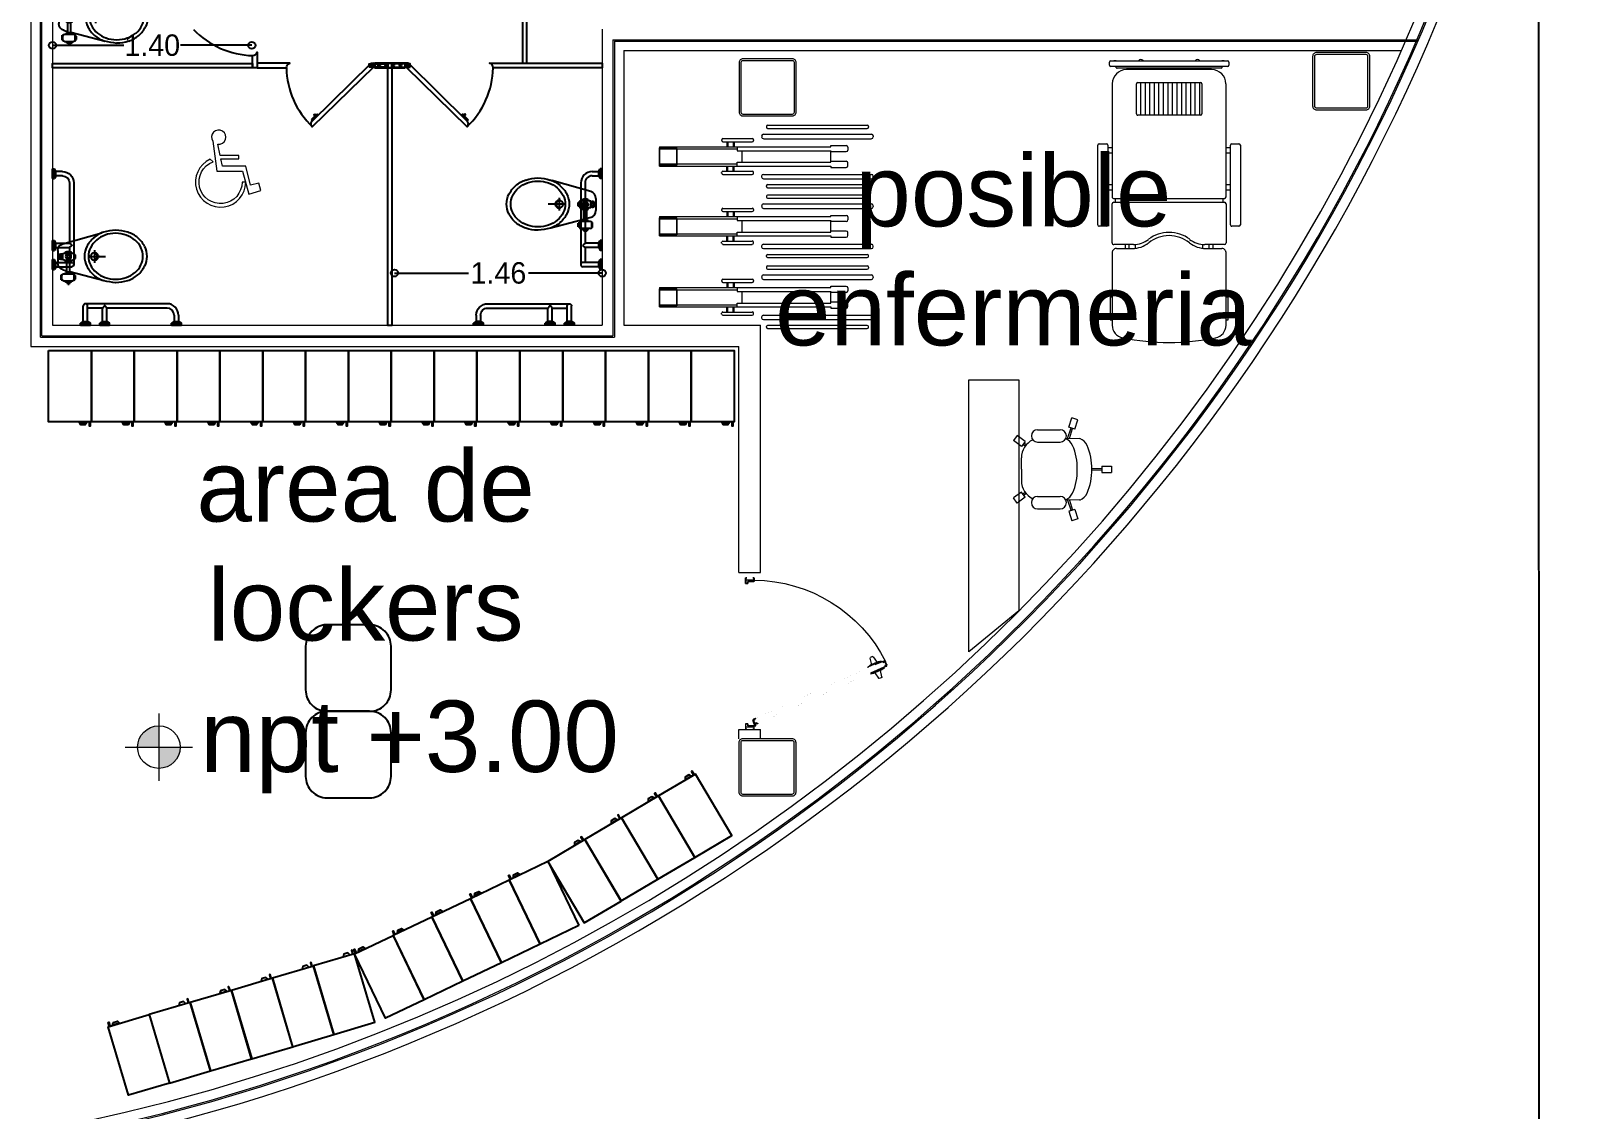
# Model space of a CAD drawing. Header units: millimetres. Extents: x 744843 to 745492, y 2520966 to 2521458.
# Drawn here: x 745461.98 to 745472.84, y 2521136.36 to 2521143.92 of the extents above; entities that cross this region are included whole.
import ezdxf

# ---------------------------------------------------------------- set-up
doc = ezdxf.new("R2010")
doc.units = ezdxf.units.MM
doc.header["$PDMODE"] = 35
doc.header["$PDSIZE"] = 1
for name, color, linetype, lineweight in [('A-Columnas_Secun', 74, 'Continuous', 20), ('A_Muebles', 8, 'Continuous', 20), ('A_Muros', 30, 'Continuous', 20), ('A_Niveles', 1, 'Continuous', 20), ('A_Puertas', 8, 'Continuous', 0), ('A_Textos', 4, 'Continuous', 20), ('A_Ventanas', 4, 'Continuous', 20)]:
    doc.layers.add(name, color=color, linetype=linetype, lineweight=lineweight)
for name, color, linetype in [('A_Cotas_Paños', 8, 'Continuous'), ('A_Ejes', 8, 'Continuous'), ('A_Mamparas de Baño', 43, 'Continuous'), ('A_Muebles_fijos', 8, 'Continuous')]:
    doc.layers.add(name, color=color, linetype=linetype)
doc.styles.add('Arial', font='arial.ttf', dxfattribs={"height": 1})
doc.dimstyles.new('EJES', dxfattribs={"dimtxt": 0.25, "dimasz": 0.25, "dimexe": 0.5, "dimexo": 0.25, "dimgap": 0.01, "dimtad": 0, "dimtih": 1, "dimtoh": 1, "dimzin": 4, "dimdsep": 46, "dimtxsty": 'Standard', "dimblk": 'ORIGIN', "dimcen": 0.09, "dimclrd": 8, "dimclre": 8, "dimclrt": 4, "dimadec": 1, "dimazin": 0, "dimtfac": 1, "dimtofl": 0, "dimtmove": 2, "dimatfit": 3, "dimfxl": 0.15, "dimtolj": 1, "dimtzin": 0, "dimlwd": -1, "dimlwe": -1, "dimarcsym": 0})

# ---------------------------------------------------------------- blocks, each defined once
blk = doc.blocks.new('niveles')
at = {"layer": 'A_Niveles'}
h = blk.add_hatch(color=256, dxfattribs=at)
h.paths.add_polyline_path([(-0.438, 0.174), (-0.289, 0.174), (-0.289, 0.323, 0.414214)])
h.paths.add_polyline_path([(-0.14, 0.174), (-0.289, 0.174), (-0.289, 0.025, 0.414214)])
for p, q in [((-0.289, 0.409), (-0.289, -0.061)), ((-0.525, 0.174), (-0.054, 0.174)), ((-0.479, 0.174), (-0.094, 0.174))]:
    blk.add_line(p, q, dxfattribs=at)
blk.add_circle((-0.289, 0.174), 0.149, dxfattribs=at)
at = {"layer": 'A_Textos', "ltscale": 0.0065, "width": 1.2}
blk.add_attdef('NIVEL', (0, 0), '', height=0.3, dxfattribs=at)
blk = doc.blocks.new('minusba')
at = {"layer": 'A_Muebles', "color": 0, "linetype": 'ByBlock'}
for points in [[(0.836, 0.86), (0.776, 1.1), (0.479, 1.1), (0.459, 1.194), (0.687, 1.194), (0.687, 1.239), (0.45, 1.239), (0.42, 1.38, 4.631739), (0.356, 1.42), (0.409, 1.038), (0.734, 1.038), (0.815, 0.745), (0.966, 0.791), (0.942, 0.884)], [(0.729, 0.899, -1.909264), (0.359, 1.156), (0.322, 1.189, 1.829458), (0.775, 0.899)]]:
    blk.add_lwpolyline(points, format="xyb", close=True, dxfattribs=at)
blk = doc.blocks.new('MUBA03PL')
at = {"layer": 'A_Muebles_fijos', "linetype": 'ByBlock'}
for p, q in [((-0.038, 0.157), (-0.033, 0.157)), ((-0.038, 0.157), (-0.038, 0.122)), ((-0.038, 0.122), (-0.033, 0.122)), ((-0.033, 0.155), (-0.033, 0.125)), ((-0.023, 0.165), (0.042, 0.165)), ((-0.023, 0.115), (0.042, 0.115)), ((-0.008, 0.165), (-0.008, 0.167)), ((-0.008, 0.115), (-0.008, 0.112)), ((0.002, 0.182), (0.022, 0.182)), ((0.002, 0.177), (0.002, 0.182)), ((0.002, 0.177), (0.022, 0.177)), ((0.007, 0.182), (0.007, 0.187)), ((0.007, 0.187), (0.017, 0.187)), ((0.017, 0.182), (0.017, 0.187)), ((0.022, 0.177), (0.022, 0.182)), ((0.032, 0.165), (0.032, 0.167)), ((0.032, 0.115), (0.032, 0.112)), ((0.052, 0.155), (0.052, 0.125)), ((0.052, 0.152), (0.062, 0.152)), ((0.052, 0.127), (0.062, 0.127)), ((0.062, 0.152), (0.062, 0.127)), ((-0.04, 0.005), (-0.033, 0.005)), ((-0.033, 0.008), (-0.028, 0.008)), ((-0.033, 0.008), (-0.033, -0.017)), ((-0.028, 0.01), (-0.028, -0.02)), ((-0.018, 0.02), (0.042, 0.02)), ((-0.008, 0.02), (-0.008, 0.023)), ((0.002, 0.102), (0.002, 0.033)), ((0.002, 0.102), (0.022, 0.102)), ((0.002, 0.033), (0.022, 0.033)), ((0.022, 0.102), (0.022, 0.033)), ((0.032, 0.02), (0.032, 0.023)), ((0.052, 0.01), (0.052, -0.02)), ((0.052, 0.008), (0.062, 0.008)), ((0.062, 0.008), (0.062, -0.017)), ((-0.04, -0.015), (-0.033, -0.015)), ((-0.033, -0.017), (-0.028, -0.017)), ((-0.018, -0.03), (0.042, -0.03)), ((-0.008, -0.03), (-0.008, -0.032)), ((0.002, -0.042), (0.022, -0.042)), ((0.032, -0.03), (0.032, -0.032)), ((0.052, -0.017), (0.062, -0.017))]:
    blk.add_line(p, q, dxfattribs=at)
at = {"layer": 'A_Muebles_fijos'}
for p, q in [((0.022, 0.1), (0.263, 0.163)), ((-0.063, -0.047), (-0.063, 0.039)), ((-0.026, 0.088), (0.002, 0.095)), ((0.195, -0.051), (0.195, 0.038)), ((-0.027, -0.095), (0.247, -0.172)), ((0.156, -0.006), (0.272, -0.006))]:
    blk.add_line(p, q, dxfattribs=at)
at = {"layer": 'A_Muebles_fijos', "linetype": 'ByBlock'}
for radius in [0.02, 0.01]:
    blk.add_circle((0.012, -0.005), radius, dxfattribs=at)
for centre, radius, start, end in [((-0.023, 0.155), 0.01, 90, 180), ((-0.023, 0.125), 0.01, 180, 270), ((0.002, 0.167), 0.01, 90, 180), ((0.002, 0.112), 0.01, 180, 270), ((0.022, 0.167), 0.01, 0, 90), ((0.022, 0.112), 0.01, 270, 360), ((0.042, 0.155), 0.01, 0, 90), ((0.042, 0.125), 0.01, 270, 0), ((-0.04, -0.005), 0.02, 51.6533, 308.3504), ((-0.04, -0.005), 0.01, 90, 273.7189), ((-0.018, 0.01), 0.01, 90, 180), ((0.002, 0.023), 0.01, 90, 180), ((0.022, 0.023), 0.01, 0, 90), ((0.042, 0.01), 0.01, 0, 90), ((-0.018, -0.02), 0.01, 180, 270), ((0.002, -0.032), 0.01, 180, 270), ((0.022, -0.032), 0.01, 270, 360), ((0.042, -0.02), 0.01, 270, 0)]:
    blk.add_arc(centre, radius, start, end, dxfattribs=at)
at = {"layer": 'A_Muebles_fijos'}
for centre, radius, start, end in [((-0.013, 0.039), 0.05, 104.5951, 180.0603), ((0.185, -0.006), 0.0293, 290.7153, 69.4053), ((-0.013, -0.047), 0.05, 180.0603, 254.3453)]:
    blk.add_arc(centre, radius, start, end, dxfattribs=at)
at = {"layer": 'A_Muebles_fijos', "extrusion": (0, 0, -1)}
for centre, major_axis, start_param, end_param in [((0.311, -0.022), (0.134, -0.134), 2.813062, 3.227029), ((0.33, -0.046), (0.156, -0.156), 3.227029, 3.590943), ((0.332, -0.041), (-0.136, -0.136), 1.655624, 2.019763), ((0.473, -0.845), (-0.728, -0.728), 2.145678, 2.22961), ((0.343, -0.073), (-0.16, -0.16), 2.019763, 2.355142), ((0.343, -0.083), (-0.183, -0.183), 2.355142, 2.690137), ((0.343, -0.073), (-0.16, -0.16), 2.355142, 2.69052), ((0.354, -0.041), (-0.136, -0.136), 2.69052, 3.054659), ((0.356, -0.046), (-0.156, -0.156), 2.690137, 3.054051), ((0.376, -0.022), (0.134, -0.134), 4.624847, 5.038814), ((0.28, -0.007), (-0.11, -0.11), 0.784345, 1.242266), ((0.288, -0.007), (0.0959, -0.0959), 2.355142, 2.812573), ((0.195, -0.006), (-0.0194, -0.0194), 4.712389, 10.995574), ((0.315, -0.02), (0.117, -0.117), 2.812573, 3.226421), ((0.372, -0.02), (0.117, -0.117), 4.625455, 5.039303), ((0.398, -0.007), (0.0959, -0.0959), 5.039303, 5.496734), ((0.407, -0.007), (-0.11, -0.11), 3.468017, 3.925938), ((0.28, -0.007), (-0.11, -0.11), 0.326425, 0.784345), ((0.311, 0.008), (0.134, -0.134), 1.483255, 1.897221), ((0.288, -0.007), (-0.0959, -0.0959), 0.326914, 0.784345), ((0.315, 0.006), (-0.117, -0.117), -0.086934, 0.326914), ((0.372, 0.006), (-0.117, -0.117), 4.383369, 4.797217), ((0.376, 0.008), (-0.134, -0.134), 4.383859, 4.797825), ((0.398, -0.007), (-0.0959, -0.0959), 3.925938, 4.383369), ((0.407, -0.007), (-0.11, -0.11), 3.925938, 4.383859), ((0.33, 0.032), (0.156, -0.156), 1.11934, 1.483255), ((0.332, 0.026), (-0.136, -0.136), -0.451073, -0.086934), ((0.343, 0.069), (0.183, -0.183), 0.784345, 1.11934), ((0.343, 0.058), (-0.16, -0.16), -0.786451, -0.451073), ((0.343, 0.058), (0.16, -0.16), 0.448967, 0.784345), ((0.343, 0.069), (0.183, -0.183), 0.44935, 0.784345), ((0.354, 0.026), (0.136, -0.136), 0.084828, 0.448967), ((0.356, 0.032), (-0.156, -0.156), -1.48536, -1.121446)]:
    blk.add_ellipse(centre, major_axis=major_axis, ratio=1, start_param=start_param, end_param=end_param, dxfattribs=at)
blk = doc.blocks.new('_Origin')
at = {"color": 0, "linetype": 'ByBlock', "lineweight": -2}
blk.add_line((0, 0), (-1, 0), dxfattribs=at)
blk.add_circle((0, 0), 0.5, dxfattribs=at)
blk = doc.blocks.new('*D255')
at = {"layer": 'A_Cotas_Paños', "color": 8, "transparency": 16777216}
for p, q in [((745462.184, 2521143.815), (745462.635, 2521143.815)), ((745463.481, 2521143.815), (745463.03, 2521143.815))]:
    blk.add_line(p, q, dxfattribs=at)
at = {"layer": 'Defpoints', "color": 0, "transparency": 16777216}
for p in [(745462.134, 2521143.815), (745462.134, 2521143.815), (745463.531, 2521143.815)]:
    blk.add_point(p, dxfattribs=at)
at = {"layer": 'A_Cotas_Paños', "color": 8, "transparency": 16777216, "xscale": 0.05, "yscale": 0.05, "zscale": 0.05, "rotation": 180}
blk.add_blockref('_Origin', (745462.134, 2521143.815), dxfattribs=at)
at = {"layer": 'A_Cotas_Paños', "color": 8, "transparency": 16777216, "xscale": 0.05, "yscale": 0.05, "zscale": 0.05}
blk.add_blockref('_Origin', (745463.531, 2521143.815), dxfattribs=at)
at = {"layer": 'A_Cotas_Paños', "color": 4, "transparency": 16777216, "insert": (745462.833, 2521143.815), "char_height": 0.15, "attachment_point": 5}
blk.add_mtext('\\A1;1.40', dxfattribs=at)
blk = doc.blocks.new('*D258')
at = {"layer": 'A_Cotas_Paños', "color": 8, "transparency": 16777216}
for p, q in [((745464.579, 2521142.22), (745465.047, 2521142.22)), ((745465.934, 2521142.22), (745465.467, 2521142.22))]:
    blk.add_line(p, q, dxfattribs=at)
at = {"layer": 'Defpoints', "color": 0, "transparency": 16777216}
for p in [(745464.529, 2521142.22), (745464.529, 2521142.22), (745465.984, 2521142.22)]:
    blk.add_point(p, dxfattribs=at)
at = {"layer": 'A_Cotas_Paños', "color": 8, "transparency": 16777216, "xscale": 0.05, "yscale": 0.05, "zscale": 0.05, "rotation": 180}
blk.add_blockref('_Origin', (745464.529, 2521142.22), dxfattribs=at)
at = {"layer": 'A_Cotas_Paños', "color": 8, "transparency": 16777216, "xscale": 0.05, "yscale": 0.05, "zscale": 0.05}
blk.add_blockref('_Origin', (745465.984, 2521142.22), dxfattribs=at)
at = {"layer": 'A_Cotas_Paños', "color": 4, "transparency": 16777216, "insert": (745465.257, 2521142.22), "char_height": 0.15, "attachment_point": 5}
blk.add_mtext('\\A1;1.46', dxfattribs=at)
blk = doc.blocks.new('A$C69177A60')
at = {"layer": 'A_Muebles_fijos'}
for p, q in [((0, 0.707), (0, 0.637)), ((0, 0.707), (0.015, 0.707)), ((0.025, 0.689), (0.015, 0.707)), ((0.015, 0.707), (0.015, 0.637)), ((0.025, 0.655), (0.015, 0.637)), ((0.025, 0.689), (0.025, 0.687)), ((0.025, 0.687), (0.025, 0.657)), ((0.025, 0.687), (0.135, 0.687)), ((0.025, 0.657), (0.025, 0.655)), ((0.025, 0.657), (0.135, 0.657)), ((0.12, 0.552), (0.12, 0.657)), ((0.15, 0.1), (0.15, 0.672)), ((0, 0.637), (0.015, 0.637)), ((0, 0.572), (0.015, 0.572)), ((0, 0.572), (0, 0.502)), ((0.025, 0.554), (0.015, 0.572)), ((0.015, 0.572), (0.015, 0.502)), ((0.025, 0.554), (0.025, 0.552)), ((0.025, 0.552), (0.025, 0.522)), ((0.025, 0.552), (0.12, 0.552)), ((0.12, 0.552), (0.134, 0.541)), ((0, 0.502), (0.015, 0.502)), ((0.025, 0.52), (0.015, 0.502)), ((0.025, 0.522), (0.025, 0.52)), ((0.025, 0.522), (0.12, 0.522)), ((0.12, 0.522), (0.134, 0.533)), ((0.12, 0.1), (0.12, 0.522)), ((0.135, 0.535), (0.135, 0.539)), ((0, 0.07), (0, 0)), ((0, 0.07), (0.015, 0.07)), ((0.015, 0.07), (0.015, 0)), ((0.025, 0.052), (0.015, 0.07)), ((0.025, 0.018), (0.015, 0)), ((0.025, 0.052), (0.025, 0.05)), ((0.025, 0.05), (0.025, 0.02)), ((0.07, 0.05), (0.025, 0.05)), ((0.025, 0.02), (0.025, 0.018)), ((0.07, 0.02), (0.025, 0.02)), ((0, 0), (0.015, 0))]:
    blk.add_line(p, q, dxfattribs=at)
for centre, radius, start, end in [((0.135, 0.672), 0.015, 270, 90), ((0.132, 0.539), 0.003, 0, 52.5012), ((0.132, 0.535), 0.003, 307.4988, 0), ((0.07, 0.1), 0.08, 270, 0), ((0.07, 0.1), 0.05, 270, 0)]:
    blk.add_arc(centre, radius, start, end, dxfattribs=at)
blk = doc.blocks.new('A_Lockers')
at = {"layer": 'A_Muebles_fijos'}
for points in [[(-0.3, 0), (0, 0), (0, -0.5), (-0.3, -0.5)], [(-0.033, -0.503), (-0.043, -0.519), (-0.073, -0.519), (-0.083, -0.503)], [(-0.014, -0.503), (-0.009, -0.503), (-0.009, -0.529), (-0.014, -0.529)]]:
    blk.add_lwpolyline(points, close=True, dxfattribs=at)
blk = doc.blocks.new('Camilla_a')
at = {"layer": 'A_Muebles'}
h = blk.add_hatch(dxfattribs=at)
h.set_pattern_fill('LINE', color=256, scale=0.01, style=0)
h.set_pattern_definition([(0, (13.868672, -1.099512), (0, 0.03175), [])])
edge = h.paths.add_edge_path()
edge.add_line((0.112, -0.219), (0.112, 0.219))
edge.add_arc((0.122, 0.219), 0.00995, 90, 180, ccw=False)
edge.add_line((0.122, 0.229), (0.331, 0.229))
edge.add_arc((0.331, 0.219), 0.00995, 0, 90, ccw=False)
edge.add_line((0.341, 0.219), (0.341, -0.219))
edge.add_arc((0.331, -0.219), 0.00995, -90, 0, ccw=False)
edge.add_line((0.331, -0.229), (0.122, -0.229))
edge.add_arc((0.122, -0.219), 0.00995, 180, 270, ccw=False)
for p, q in [((0.542, 0.439), (0.542, 0.489)), ((0.552, 0.499), (1.109, 0.499)), ((1.119, 0.489), (1.119, 0.439)), ((-0.04, 0.219), (-0.04, 0.408)), ((-0.04, 0.386), (-0.04, 0.37)), ((-0.03, 0.418), (-0.01, 0.418)), ((-0.03, 0.418), (-0.01, 0.418)), ((0, 0.408), (0, 0.372)), ((0, 0.372), (0, -0.372)), ((0, 0.372), (0.004, 0.372)), ((0.012, 0.364), (0.012, -0.364)), ((0.914, 0.399), (0.122, 0.399)), ((1.109, 0.429), (0.552, 0.429)), ((0.57, 0.429), (0.57, 0.399)), ((0.608, 0.429), (0.608, 0.399)), ((0.829, 0.429), (0.829, 0.399)), ((0.867, 0.429), (0.867, 0.399)), ((0.924, -0.389), (0.924, 0.389)), ((0.951, 0.378), (0.924, 0.378)), ((0.951, -0.388), (0.951, 0.388)), ((0.962, 0.399), (1.236, 0.399)), ((1.247, 0.388), (1.247, 0.25)), ((1.275, 0.257), (1.275, 0.369)), ((1.812, 0.399), (1.305, 0.399)), ((1.774, 0.413), (1.615, 0.413)), ((1.615, 0.413), (1.615, 0.399)), ((1.774, 0.399), (1.774, 0.413)), ((-0.04, -0.408), (-0.04, 0.219)), ((0.012, 0.219), (0.021, 0.219)), ((0.021, 0.298), (0.021, -0.298)), ((0.112, -0.219), (0.112, 0.219)), ((0.122, 0.229), (0.331, 0.229)), ((0.341, 0.219), (0.341, -0.219)), ((1.274, 0.236), (1.246, 0.236)), ((1.275, 0.308), (1.247, 0.308)), ((1.247, 0.279), (1.275, 0.279)), ((0.012, 0.179), (0.021, 0.179)), ((0.021, -0.179), (0.012, -0.179)), ((0.012, -0.219), (0.021, -0.219)), ((0.331, -0.229), (0.122, -0.229)), ((1.274, -0.236), (1.246, -0.236)), ((1.247, -0.25), (1.247, -0.388)), ((1.275, -0.279), (1.247, -0.279)), ((1.247, -0.308), (1.275, -0.308)), ((1.275, -0.369), (1.275, -0.257)), ((-0.04, -0.37), (-0.04, -0.386)), ((-0.01, -0.418), (-0.03, -0.418)), ((0.004, -0.372), (0, -0.372)), ((0, -0.372), (0, -0.408)), ((0.122, -0.399), (0.914, -0.399)), ((0.552, -0.429), (1.109, -0.429)), ((0.57, -0.399), (0.57, -0.429)), ((0.608, -0.399), (0.608, -0.429)), ((0.829, -0.399), (0.829, -0.429)), ((0.867, -0.399), (0.867, -0.429)), ((0.924, -0.378), (0.951, -0.378)), ((1.236, -0.399), (0.962, -0.399)), ((1.305, -0.399), (1.812, -0.399)), ((1.615, -0.399), (1.615, -0.413)), ((1.615, -0.413), (1.774, -0.413)), ((1.774, -0.413), (1.774, -0.399)), ((0.542, -0.489), (0.542, -0.439)), ((1.109, -0.499), (0.552, -0.499)), ((1.119, -0.439), (1.119, -0.489))]:
    blk.add_line(p, q, dxfattribs=at)
for centre, radius, start, end in [((0.552, 0.489), 0.00995, 90, 180), ((0.552, 0.439), 0.00995, 180, 270), ((1.109, 0.489), 0.00995, 0, 90), ((1.109, 0.439), 0.00995, 270, 0), ((-0.03, 0.408), 0.00995, 90, 180), ((-0.01, 0.408), 0.00995, 0, 90), ((0.004, 0.364), 0.00796, 0, 90), ((0.122, 0.298), 0.1, 90, 180), ((0.914, 0.389), 0.00995, 0, 90), ((0.962, 0.388), 0.0109, 90, 180), ((1.236, 0.388), 0.0109, 0, 90), ((1.305, 0.369), 0.0298, 165.1649, 180), ((1.305, 0.369), 0.0298, 117.8181, 165.1649), ((1.305, 0.369), 0.0298, 104.8351, 117.8181), ((1.305, 0.369), 0.0298, 90, 104.8351), ((1.812, 0.308), 0.0905, 11.462, 90), ((0.291, 0), 1.642, 0, 11.462), ((0.122, 0.219), 0.00995, 90, 180), ((0.331, 0.219), 0.00995, 0, 90), ((1.072, 0.25), 0.175, 322.6723, 0), ((1.092, 0.257), 0.183, 321.5483, 0), ((-0.027, 0.199), 0.0209, 128.2466, 231.7534), ((1.4, 0), 0.238, 142.6723, 180), ((1.415, 0), 0.23, 141.5483, 180), ((1.4, 0), 0.238, 180, 217.3277), ((1.415, 0), 0.23, 180, 218.4517), ((0.291, 0), 1.642, 348.538, 0), ((-0.027, -0.199), 0.0209, 128.2466, 231.7534), ((1.072, -0.25), 0.175, 0, 37.3277), ((1.092, -0.257), 0.183, 0, 38.4517), ((0.122, -0.298), 0.1, 180, 270), ((0.122, -0.219), 0.00995, 180, 270), ((0.331, -0.219), 0.00995, 270, 0), ((-0.03, -0.408), 0.00995, 180, 270), ((-0.01, -0.408), 0.00995, 270, 0), ((0.004, -0.364), 0.00796, 270, 0), ((0.552, -0.439), 0.00995, 90, 180), ((0.914, -0.389), 0.00995, 270, 0), ((0.962, -0.388), 0.0109, 180, 270), ((1.109, -0.439), 0.00995, 0, 90), ((1.236, -0.388), 0.0109, 270, 0), ((1.305, -0.369), 0.0298, 180, 194.8351), ((1.305, -0.369), 0.0298, 194.8351, 242.1819), ((1.305, -0.369), 0.0298, 242.1819, 255.1649), ((1.305, -0.369), 0.0298, 255.1649, 270), ((1.812, -0.308), 0.0905, 270, 348.538), ((0.552, -0.489), 0.00995, 180, 270), ((1.109, -0.489), 0.00995, 270, 0)]:
    blk.add_arc(centre, radius, start, end, dxfattribs=at)
blk = doc.blocks.new('Silla_Minus_ple')
at = {"layer": 'A_Muebles'}
for p, q in [((-0.063, 1.479), (-0.063, 0.323)), ((-0.063, 1.479), (0.064, 1.479)), ((0.072, 1.479), (-0.056, 1.479)), ((-0.048, 1.479), (-0.048, 0.937)), ((0.057, 1.479), (0.057, 0.937)), ((0.072, 1.479), (0.072, 0.323)), ((-0.122, 1.036), (-0.122, 0.831)), ((-0.113, 1.045), (-0.107, 1.045)), ((-0.099, 1.036), (-0.099, 0.831)), ((-0.099, 1.009), (-0.063, 1.009)), ((-0.099, 1.002), (-0.063, 1.002)), ((0.107, 1.009), (0.072, 1.009)), ((0.107, 1.002), (0.072, 1.002)), ((0.107, 1.036), (0.107, 0.831)), ((0.122, 1.045), (0.116, 1.045)), ((0.13, 1.036), (0.13, 0.831)), ((-0.099, 0.965), (-0.063, 0.965)), ((-0.099, 0.958), (-0.063, 0.958)), ((-0.063, 0.937), (-0.036, 0.937)), ((-0.036, 0.937), (-0.036, 0.331)), ((-0.036, 0.901), (0.045, 0.901)), ((0.045, 0.937), (0.045, 0.331)), ((0.072, 0.937), (0.045, 0.937)), ((0.107, 0.965), (0.072, 0.965)), ((0.107, 0.958), (0.072, 0.958)), ((-0.139, 0.764), (-0.134, 0.764)), ((-0.113, 0.823), (-0.107, 0.823)), ((0.122, 0.823), (0.116, 0.823)), ((0.148, 0.764), (0.142, 0.764)), ((-0.215, 0.723), (-0.215, 0.472)), ((-0.206, 0.732), (-0.201, 0.732)), ((-0.192, 0.723), (-0.192, 0.411)), ((-0.152, 0.752), (-0.152, 0.348)), ((-0.121, 0.752), (-0.121, 0.334)), ((0.129, 0.752), (0.129, 0.334)), ((0.161, 0.752), (0.161, 0.348)), ((0.201, 0.723), (0.201, 0.411)), ((0.215, 0.732), (0.209, 0.732)), ((0.224, 0.723), (0.224, 0.472)), ((-0.215, 0.472), (-0.215, 0.025)), ((0.224, 0.472), (0.224, 0.025)), ((-0.192, 0.411), (-0.192, 0.025)), ((-0.152, 0.348), (-0.152, -0.004)), ((-0.121, 0.334), (-0.121, -0.004)), ((-0.063, 0.327), (-0.063, 0.281)), ((-0.036, 0.331), (-0.036, 0.281)), ((0.045, 0.331), (0.045, 0.281)), ((0.072, 0.327), (0.072, 0.281)), ((0.129, 0.334), (0.129, -0.004)), ((0.161, 0.348), (0.161, -0.004)), ((0.201, 0.411), (0.201, 0.025)), ((-0.063, 0.281), (-0.072, 0.281)), ((-0.072, 0.281), (-0.072, 0.172)), ((-0.036, 0.281), (-0.03, 0.281)), ((-0.03, 0.172), (-0.03, 0.281)), ((-0.03, 0.281), (0.038, 0.281)), ((0.038, 0.172), (0.038, 0.281)), ((0.045, 0.281), (0.038, 0.281)), ((0.072, 0.281), (0.081, 0.281)), ((0.081, 0.281), (0.081, 0.172)), ((-0.061, 0.161), (-0.04, 0.161)), ((0.07, 0.161), (0.049, 0.161)), ((-0.206, 0.016), (-0.201, 0.016)), ((0.215, 0.016), (0.209, 0.016)), ((-0.139, -0.017), (-0.134, -0.017)), ((0.148, -0.017), (0.142, -0.017))]:
    blk.add_line(p, q, dxfattribs=at)
for points in [[(-0.056, 1.479), (0.057, 1.479), (0.057, 1.358), (-0.056, 1.358)], [(0.064, 1.479), (-0.048, 1.479), (-0.048, 1.358), (0.064, 1.358)]]:
    blk.add_lwpolyline(points, close=True, dxfattribs=at)
for centre, radius, start, end in [((-0.113, 1.036), 0.00856, 90, 180), ((-0.107, 1.036), 0.00856, 0, 90), ((0.116, 1.036), 0.00856, 90, 180), ((0.122, 1.036), 0.00856, 0, 90), ((-0.139, 0.752), 0.0128, 90, 180), ((-0.134, 0.752), 0.0128, 0, 90), ((-0.113, 0.831), 0.00856, 180, 270), ((-0.107, 0.831), 0.00856, 270, 0), ((0.116, 0.831), 0.00856, 180, 270), ((0.122, 0.831), 0.00856, 270, 0), ((0.142, 0.752), 0.0128, 90, 180), ((0.148, 0.752), 0.0128, 0, 90), ((-0.206, 0.723), 0.00856, 90, 180), ((-0.201, 0.723), 0.00856, 0, 90), ((0.209, 0.723), 0.00856, 90, 180), ((0.215, 0.723), 0.00856, 0, 90), ((-0.061, 0.172), 0.0107, 180, 270), ((-0.04, 0.172), 0.0107, 270, 0), ((0.049, 0.172), 0.0107, 180, 270), ((0.07, 0.172), 0.0107, 270, 0), ((-0.206, 0.025), 0.00856, 180, 270), ((-0.201, 0.025), 0.00856, 270, 0), ((0.209, 0.025), 0.00856, 180, 270), ((0.215, 0.025), 0.00856, 270, 0), ((-0.139, -0.004), 0.0128, 180, 270), ((-0.134, -0.004), 0.0128, 270, 0), ((0.142, -0.004), 0.0128, 180, 270), ((0.148, -0.004), 0.0128, 270, 0)]:
    blk.add_arc(centre, radius, start, end, dxfattribs=at)
blk = doc.blocks.new('Office Chair 01_1117')
at = {"layer": 'A_Muebles', "linetype": 'Continuous'}
for p, q in [((-25, 230), (25, 230)), ((-25, 150), (-25, 230)), ((-25, 150), (25, 150)), ((-7, 69), (-6, 150)), ((7, 69), (6, 150)), ((25, 150), (25, 230)), ((-400, -43), (-416, -91)), ((-339, -115), (-416, -91)), ((-324, -68), (-400, -43)), ((-324, -68), (-339, -115)), ((-249, -126), (-334, -97)), ((-249, -111), (-330, -86)), ((-247, -27), (-249, -139)), ((248, -27), (250, -139)), ((250, -111), (331, -86)), ((250, -126), (335, -97)), ((325, -68), (401, -43)), ((325, -68), (340, -115)), ((340, -115), (417, -91)), ((401, -43), (417, -91)), ((-319, -368), (-319, -185)), ((-219, -368), (-219, -185)), ((220, -368), (220, -185)), ((320, -368), (320, -185)), ((-225, -468), (-272, -533)), ((-185, -498), (-232, -562)), ((-225, -468), (-185, -498)), ((-196, -461), (-210, -479)), ((-186, -469), (-200, -487)), ((0, -499), (-92, -499)), ((0, -499), (93, -499)), ((226, -468), (185, -498)), ((185, -498), (232, -562)), ((187, -469), (201, -487)), ((197, -461), (211, -479)), ((226, -468), (273, -533)), ((-272, -533), (-232, -562)), ((273, -533), (232, -562))]:
    blk.add_line(p, q, dxfattribs=at)
for centre, radius, start, end in [((-151, -62), 103, 473.6677, 519.763), ((-14, -370), 440, 448.0553, 473.9054), ((15, -370), 440, 426.0946, 451.9447), ((152, -62), 103, 380.237, 426.3323), ((-151, -181), 103, 473.6677, 516.9298), ((-14, -488), 440, 448.0553, 473.9054), ((15, -488), 440, 426.0946, 451.9447), ((152, -181), 103, 383.0702, 426.3323), ((-269, -185), 50, 360, 180), ((270, -185), 50, 360, 180), ((-269, -368), 50, 180, 360), ((270, -368), 50, 180, 360), ((-92, -338), 161, 205.54, 270), ((93, -338), 161, 270, 334.46)]:
    blk.add_arc(centre, radius, start, end, dxfattribs=at)
blk = doc.blocks.new('puerta 100')
at = {"layer": 'A_Puertas'}
for p, q in [((0.339, 0.869), (0.332, 0.853)), ((0.333, 0.849), (0.37, 0.824)), ((0.342, 0.87), (0.386, 0.861)), ((0.402, 0.886), (0.363, 0.795)), ((0.39, 0.869), (0.367, 0.815)), ((0.408, 0.883), (0.368, 0.793)), ((0.402, 0.886), (0.39, 0.869)), ((0.408, 0.883), (0.402, 0.886)), ((0.449, 0.865), (0.409, 0.775)), ((0.412, 0.888), (0.41, 0.889)), ((0.445, 0.845), (0.421, 0.791)), ((0.443, 0.868), (0.423, 0.822)), ((0.449, 0.865), (0.443, 0.868)), ((0.444, 0.872), (0.445, 0.872)), ((0.449, 0.865), (0.445, 0.845)), ((0.363, 0.795), (0.367, 0.815)), ((0.368, 0.793), (0.363, 0.795)), ((0.404, 0.777), (0.409, 0.775)), ((0.409, 0.775), (0.421, 0.791)), ((0.469, 0.789), (0.425, 0.8)), ((0.479, 0.811), (0.441, 0.837)), ((0.48, 0.808), (0.473, 0.791)), ((0, 0.001), (0, -0.055)), ((0.008, 0.004), (0.008, 0.002)), ((0.008, 0.001), (0.008, -0.03)), ((0.009, 0.003), (0.009, 0.002)), ((0.009, 0.001), (0.009, -0.03)), ((0.016, 0.008), (0.047, -0.005)), ((0.016, 0.006), (0.046, -0.006)), ((0.026, 0.027), (0.02, 0.012)), ((0.021, 0.012), (0.024, 0.019)), ((0.024, 0.02), (0.027, 0.027)), ((0.031, 0.017), (0.024, 0.02)), ((0.024, 0.019), (0.03, 0.016)), ((0.03, 0.016), (0.025, 0.005)), ((0.025, 0.005), (0.046, -0.004)), ((0.027, 0.027), (0.026, 0.027)), ((0.027, 0.027), (0.026, 0.027)), ((0.027, 0.008), (0.031, 0.017)), ((0.047, -0.001), (0.027, 0.008)), ((0.046, -0.004), (0.051, 0.007)), ((0.051, 0.008), (0.047, -0.001)), ((0.057, 0.006), (0.051, 0.008)), ((0.051, 0.007), (0.057, 0.005)), ((0.057, 0.005), (0.054, -0.002)), ((0.055, -0.003), (0.061, 0.012)), ((0.06, 0.012), (0.057, 0.006)), ((0.06, 0.012), (0.062, 0.012)), ((0.061, 0.012), (0.06, 0.012)), ((1, 0.001), (1, -0.055)), ((0.008, -0.03), (0.008, -0.03)), ((0.008, -0.03), (0.009, -0.03)), ((0.009, -0.03), (0.009, -0.03)), ((0.046, -0.006), (0.047, -0.005)), ((0.047, -0.005), (0.047, -0.005))]:
    blk.add_line(p, q, dxfattribs=at)
at = {"layer": 'A_Puertas', "const_width": 0.000051}
for points in [[(0.023, 0.014), (0.022, 0.011, -1), (0.02, 0.012), (0.404, 0.873), (0.416, 0.902, -1), (0.418, 0.901), (0.417, 0.899), (0.417, 0.898), (0.419, 0.901, 1), (0.416, 0.902), (0.403, 0.873), (0.019, 0.012, 1), (0.022, 0.011), (0.023, 0.014)], [(0.054, 0), (0.053, -0.003, 1), (0.055, -0.003), (0.439, 0.858), (0.451, 0.887, 1), (0.449, 0.888), (0.448, 0.885), (0.448, 0.885), (0.449, 0.888, -1), (0.452, 0.887), (0.439, 0.858), (0.055, -0.004, -1), (0.052, -0.002), (0.054, 0)]]:
    blk.add_lwpolyline(points, format="xyb", close=True, dxfattribs=at)
at = {"layer": 'A_Puertas'}
for points in [[(0.444, 0.891), (0.424, 0.9), (0.42, 0.89), (0.413, 0.893), (0.411, 0.887), (0.41, 0.887), (0.416, 0.902, -2.414214), (0.417, 0.901), (0.414, 0.894), (0.42, 0.892), (0.425, 0.905), (0.426, 0.904), (0.425, 0.903), (0.445, 0.894), (0.446, 0.896), (0.447, 0.895), (0.441, 0.882), (0.447, 0.88), (0.45, 0.886, -2.414214), (0.451, 0.887), (0.445, 0.872), (0.444, 0.872), (0.447, 0.879), (0.44, 0.882)], [(-0.015, -0.007), (-0.015, 0.001, -0.414214), (-0.014, 0.002), (0.009, 0.002, -0.414214), (0.01, 0.001), (0.01, -0.039, 0.414214), (0.011, -0.04), (0.023, -0.04, -0.414214), (0.024, -0.041), (0.024, -0.055, -0.414214), (0.023, -0.056), (-0.014, -0.056, -0.414214), (-0.015, -0.055), (-0.015, -0.047), (-0.014, -0.047), (-0.014, -0.055, 0.414214), (-0.014, -0.055), (0.023, -0.055, 0.414214), (0.024, -0.055), (0.024, -0.041, 0.414214), (0.023, -0.041), (0.011, -0.041, -0.414214), (0.009, -0.039), (0.009, 0.001, 0.414214), (0.009, 0.001), (-0.014, 0.001, 0.414214), (-0.014, 0.001), (-0.014, -0.007)], [(1.015, -0.007), (1.015, 0.001, 0.414214), (1.014, 0.002), (0.991, 0.002, 0.414214), (0.99, 0.001), (0.99, -0.039, -0.414214), (0.989, -0.04), (0.977, -0.04, 0.414214), (0.976, -0.041), (0.976, -0.055, 0.414214), (0.977, -0.056), (1.014, -0.056, 0.414214), (1.015, -0.055), (1.015, -0.047), (1.014, -0.047), (1.014, -0.055, -0.414214), (1.014, -0.055), (0.977, -0.055, -0.414214), (0.976, -0.055), (0.976, -0.041, -0.414214), (0.977, -0.041), (0.989, -0.041, 0.414214), (0.991, -0.039), (0.991, 0.001, -0.414214), (0.991, 0.001), (1.014, 0.001, -0.414214), (1.014, 0.001), (1.014, -0.007)]]:
    blk.add_lwpolyline(points, format="xyb", close=True, dxfattribs=at)
blk.add_circle((0.011, 0.007), 0.00206, dxfattribs=at)
for centre, radius, start, end in [((0.335, 0.851), 0.00361, 160.494, 235.1824), ((0.341, 0.868), 0.00255, 77.5154, 158.651), ((-0.013, -0.007), 1.013, 0.5148, 63.0151), ((0.469, 0.793), 0.00361, 257.7899, 332.4783), ((0.477, 0.809), 0.00255, 334.3213, 55.4569), ((0.011, 0.007), 0.00515, 246.3532, 229.4548), ((0.021, 0.011), 0.00103, 156.4861, 66.4861), ((0.054, -0.003), 0.00103, 66.4861, 336.4861)]:
    blk.add_arc(centre, radius, start, end, dxfattribs=at)

msp = doc.modelspace()

# ---------------------------------------------------------------- linework, layer by layer
at = {"layer": 'A-Columnas_Secun'}
for points in [[(745471.358, 2521143.737), (745471.358, 2521143.737, 0.414214), (745471.332, 2521143.764), (745470.985, 2521143.764, 0.414214), (745470.958, 2521143.737), (745470.958, 2521143.39, 0.414214), (745470.985, 2521143.363), (745471.332, 2521143.363, 0.414214), (745471.358, 2521143.39), (745471.358, 2521143.737)], [(745467.342, 2521143.694), (745467.342, 2521143.694, 0.414214), (745467.316, 2521143.72), (745466.969, 2521143.72, 0.414214), (745466.942, 2521143.694), (745466.942, 2521143.347, 0.414214), (745466.969, 2521143.32), (745467.316, 2521143.32, 0.414214), (745467.342, 2521143.347), (745467.342, 2521143.694)], [(745467.342, 2521143.694), (745467.342, 2521143.694, 0.414214), (745467.316, 2521143.72), (745466.969, 2521143.72, 0.414214), (745466.942, 2521143.694), (745466.942, 2521143.347, 0.414214), (745466.969, 2521143.32), (745467.316, 2521143.32, 0.414214), (745467.342, 2521143.347), (745467.342, 2521143.694)], [(745467.341, 2521138.931), (745467.341, 2521138.931, 0.414214), (745467.314, 2521138.958), (745466.967, 2521138.958, 0.414214), (745466.941, 2521138.931), (745466.941, 2521138.584, 0.414214), (745466.967, 2521138.558), (745467.314, 2521138.558, 0.414214), (745467.341, 2521138.584), (745467.341, 2521138.931)], [(745467.341, 2521138.931), (745467.341, 2521138.931, 0.414214), (745467.314, 2521138.958), (745466.967, 2521138.958, 0.414214), (745466.941, 2521138.931), (745466.941, 2521138.584, 0.414214), (745466.967, 2521138.558), (745467.314, 2521138.558, 0.414214), (745467.341, 2521138.584), (745467.341, 2521138.931)]]:
    msp.add_lwpolyline(points, format="xyb", dxfattribs=at)
for points in [[(745471.345, 2521143.737, 0.414214), (745471.332, 2521143.75), (745470.985, 2521143.75, 0.414214), (745470.971, 2521143.737), (745470.971, 2521143.39, 0.414214), (745470.985, 2521143.377), (745471.332, 2521143.377, 0.414214), (745471.345, 2521143.39)], [(745467.329, 2521143.694, 0.414214), (745467.316, 2521143.707), (745466.969, 2521143.707, 0.414214), (745466.955, 2521143.694), (745466.955, 2521143.347, 0.414214), (745466.969, 2521143.333), (745467.316, 2521143.333, 0.414214), (745467.329, 2521143.347)], [(745467.329, 2521143.694, 0.414214), (745467.316, 2521143.707), (745466.969, 2521143.707, 0.414214), (745466.955, 2521143.694), (745466.955, 2521143.347, 0.414214), (745466.969, 2521143.333), (745467.316, 2521143.333, 0.414214), (745467.329, 2521143.347)], [(745467.328, 2521138.931, 0.414214), (745467.314, 2521138.945), (745466.967, 2521138.945, 0.414214), (745466.954, 2521138.931), (745466.954, 2521138.584, 0.414214), (745466.967, 2521138.571), (745467.314, 2521138.571, 0.414214), (745467.328, 2521138.584)], [(745467.328, 2521138.931, 0.414214), (745467.314, 2521138.945), (745466.967, 2521138.945, 0.414214), (745466.954, 2521138.931), (745466.954, 2521138.584, 0.414214), (745466.967, 2521138.571), (745467.314, 2521138.571, 0.414214), (745467.328, 2521138.584)]]:
    msp.add_lwpolyline(points, format="xyb", close=True, dxfattribs=at)
at = {"layer": 'A_Ejes'}
msp.add_line((745472.552, 2521057.851), (745472.539, 2521173.138), dxfattribs=at)
at = {"layer": 'A_Mamparas de Baño', "color": 8}
for p, q in [((745463.968, 2521143.331), (745463.976, 2521143.323)), ((745463.975, 2521143.307), (745463.968, 2521143.314)), ((745465.024, 2521143.331), (745465.016, 2521143.323)), ((745465.018, 2521143.307), (745465.025, 2521143.314))]:
    msp.add_line(p, q, dxfattribs=at)
at = {"layer": 'A_Mamparas de Baño', "ltscale": 0.0065}
for points in [[(745465.457, 2521144.019), (745465.425, 2521144.019), (745465.425, 2521143.689), (745465.457, 2521143.689)], [(745463.535, 2521143.657), (745462.134, 2521143.657), (745462.134, 2521143.687), (745463.535, 2521143.687)], [(745464.512, 2521141.855), (745464.512, 2521143.657), (745464.481, 2521143.657), (745464.481, 2521141.855)]]:
    msp.add_lwpolyline(points, close=True, dxfattribs=at)
for points in [[(745463.568, 2521143.657), (745463.536, 2521143.657, -0.414214), (745463.536, 2521143.657), (745463.536, 2521143.679), (745463.536, 2521143.744, 0.342838), (745463.568, 2521143.768), (745463.568, 2521143.657)], [(745463.568, 2521143.689), (745463.568, 2521143.657, 0.414214), (745463.568, 2521143.657), (745463.589, 2521143.657), (745463.773, 2521143.657, -0.342838), (745463.797, 2521143.689), (745463.568, 2521143.689)], [(745464.361, 2521143.685, -1.037269), (745464.383, 2521143.662), (745463.954, 2521143.243, -0.414214), (745463.955, 2521143.287), (745464.361, 2521143.685)], [(745464.378, 2521143.689), (745464.378, 2521143.689), (745464.601, 2521143.689), (745464.601, 2521143.657), (745464.392, 2521143.657, -0.414214), (745464.389, 2521143.66), (745464.389, 2521143.673)], [(745464.614, 2521143.689), (745464.614, 2521143.689), (745464.392, 2521143.689), (745464.392, 2521143.657), (745464.601, 2521143.657, 0.414214), (745464.603, 2521143.66), (745464.603, 2521143.673)], [(745464.631, 2521143.685, 1.037269), (745464.61, 2521143.662), (745465.038, 2521143.243, 0.414214), (745465.037, 2521143.287), (745464.631, 2521143.685)], [(745465.984, 2521143.689), (745465.984, 2521143.657, -0.414214), (745465.984, 2521143.657), (745465.285, 2521143.657), (745465.22, 2521143.657, 0.342838), (745465.195, 2521143.689), (745465.984, 2521143.689)]]:
    msp.add_lwpolyline(points, format="xyb", dxfattribs=at)
at = {"layer": 'A_Mamparas de Baño', "color": 8}
for points in [[(745464.352, 2521143.663), (745464.352, 2521143.685), (745464.483, 2521143.685), (745464.483, 2521143.663)], [(745464.64, 2521143.663), (745464.64, 2521143.685), (745464.509, 2521143.685), (745464.509, 2521143.663)], [(745463.946, 2521143.293), (745463.953, 2521143.286), (745463.994, 2521143.325), (745463.987, 2521143.332)], [(745463.946, 2521143.293), (745463.953, 2521143.286), (745463.975, 2521143.307), (745463.968, 2521143.314)], [(745465.046, 2521143.293), (745465.039, 2521143.286), (745464.999, 2521143.325), (745465.006, 2521143.332)], [(745465.046, 2521143.293), (745465.039, 2521143.286), (745465.018, 2521143.307), (745465.025, 2521143.314)]]:
    msp.add_lwpolyline(points, close=True, dxfattribs=at)
at = {"layer": 'A_Mamparas de Baño', "color": 8, "ltscale": 0.0065}
for points in [[(745464.389, 2521143.673, 0.315425), (745464.378, 2521143.689)], [(745464.603, 2521143.673, -0.315425), (745464.614, 2521143.689)]]:
    msp.add_lwpolyline(points, format="xyb", dxfattribs=at)
at = {"layer": 'A_Mamparas de Baño', "color": 8}
for points in [[(745463.972, 2521143.334, 0.135901), (745463.981, 2521143.327), (745463.981, 2521143.327), (745463.973, 2521143.319, 0.135901), (745463.965, 2521143.328)], [(745463.968, 2521143.331, -0.129662), (745463.979, 2521143.326), (745463.973, 2521143.32, -0.129662), (745463.968, 2521143.331)], [(745465.021, 2521143.334, -0.135901), (745465.011, 2521143.327), (745465.011, 2521143.327), (745465.02, 2521143.319, -0.135901), (745465.027, 2521143.328)], [(745465.024, 2521143.331, 0.129662), (745465.013, 2521143.326), (745465.019, 2521143.32, 0.129662), (745465.024, 2521143.331)]]:
    msp.add_lwpolyline(points, format="xyb", close=True, dxfattribs=at)
for centre, radius in [((745464.372, 2521143.673), 0.00744), ((745464.372, 2521143.673), 0.004), ((745464.421, 2521143.675), 0.00744), ((745464.421, 2521143.675), 0.004), ((745464.472, 2521143.675), 0.00744), ((745464.472, 2521143.675), 0.004), ((745464.52, 2521143.675), 0.00744), ((745464.52, 2521143.675), 0.004), ((745464.571, 2521143.675), 0.00744), ((745464.571, 2521143.675), 0.004), ((745464.621, 2521143.673), 0.00744), ((745464.621, 2521143.673), 0.004), ((745463.963, 2521143.303), 0.004), ((745465.029, 2521143.303), 0.004)]:
    msp.add_circle(centre, radius, dxfattribs=at)
for centre, start, end in [((745463.551, 2521144.337), 223.8217, 268.509), ((745464.366, 2521143.672), 181.491, 226.1783), ((745464.626, 2521143.672), 313.8217, 358.509)]:
    msp.add_arc(centre, 0.594, start, end, dxfattribs=at)
at = {"layer": 'A_Muebles'}
msp.add_lwpolyline([(745468.55, 2521139.567), (745468.55, 2521141.471), (745468.901, 2521141.471), (745468.901, 2521139.854)], close=True, dxfattribs=at)
at = {"layer": 'A_Muebles_fijos'}
for points in [[(745464.057, 2521139.151), (745464.355, 2521139.151, 0.414214), (745464.505, 2521139.301), (745464.505, 2521139.606, 0.414214), (745464.355, 2521139.756), (745464.057, 2521139.756, 0.414214), (745463.907, 2521139.606), (745463.907, 2521139.301, 0.414214)], [(745464.057, 2521138.545), (745464.355, 2521138.545, 0.414214), (745464.505, 2521138.695), (745464.505, 2521139.001, 0.414214), (745464.355, 2521139.151), (745464.057, 2521139.151, 0.414214), (745463.907, 2521139.001), (745463.907, 2521138.695, 0.414214)]]:
    msp.add_lwpolyline(points, format="xyb", close=True, dxfattribs=at)
at = {"layer": 'A_Muros'}
for p, q in [((745461.984, 2521151.849), (745461.984, 2521141.705)), ((745462.134, 2521151.699), (745462.134, 2521141.855)), ((745465.984, 2521143.929), (745465.984, 2521141.855)), ((745466.134, 2521143.779), (745466.134, 2521141.855)), ((745466.134, 2521143.779), (745471.579, 2521143.779)), ((745462.134, 2521141.855), (745465.984, 2521141.855)), ((745466.134, 2521141.855), (745467.091, 2521141.855)), ((745467.091, 2521140.124), (745467.091, 2521141.855)), ((745461.984, 2521141.705), (745466.941, 2521141.705)), ((745461.984, 2521141.705), (745464.984, 2521141.705)), ((745466.941, 2521140.124), (745466.941, 2521141.705)), ((745466.941, 2521140.124), (745467.091, 2521140.124)), ((745466.941, 2521138.958), (745466.941, 2521139.024)), ((745466.941, 2521139.024), (745467.091, 2521139.024)), ((745467.091, 2521138.958), (745467.091, 2521139.024))]:
    msp.add_line(p, q, dxfattribs=at)
for radius, start, end in [(13.222, 280.4919, 20.283), (13.072, 280.6136, 5.1225)]:
    msp.add_arc((745459.622, 2521149.061), radius, start, end, dxfattribs=at)
at = {"layer": 'A_Ventanas'}
for p, q in [((745462.05, 2521141.77), (745462.05, 2521151.783)), ((745462.06, 2521141.78), (745462.06, 2521151.773)), ((745466.059, 2521143.854), (745471.699, 2521143.854)), ((745466.059, 2521143.854), (745466.059, 2521141.78)), ((745466.069, 2521143.844), (745471.695, 2521143.844)), ((745466.069, 2521143.844), (745466.069, 2521141.77)), ((745462.06, 2521141.78), (745466.059, 2521141.78)), ((745462.05, 2521141.77), (745466.069, 2521141.77))]:
    msp.add_line(p, q, dxfattribs=at)
for radius, end in [(13.152, 19.3756), (13.142, 19.2512)]:
    msp.add_arc((745459.622, 2521149.061), radius, 280.5484, end, dxfattribs=at)

# ---------------------------------------------------------------- block references
at = {"layer": 'A_Mamparas de Baño', "xscale": -1}
for p, rotation in [((745462.134, 2521142.951), 180), ((745465.082, 2521141.855), 270)]:
    msp.add_blockref('A$C69177A60', p, dxfattribs=dict(at, rotation=rotation))
at = {"layer": 'A_Mamparas de Baño'}
for p, rotation in [((745465.984, 2521142.951), 180), ((745463.037, 2521141.855), 90)]:
    msp.add_blockref('A$C69177A60', p, dxfattribs=dict(at, rotation=rotation))
at = {"layer": 'A_Muebles', "xscale": 0.5505755040794611, "yscale": 0.5505755040794611, "zscale": 0.5505755043122917}
msp.add_blockref('minusba', (745463.061, 2521142.362), dxfattribs=at)
at = {"layer": 'A_Muebles'}
for p in [(745462.407, 2521141.677), (745462.707, 2521141.677), (745463.007, 2521141.677), (745463.307, 2521141.677), (745463.607, 2521141.677), (745463.907, 2521141.677), (745464.207, 2521141.677), (745464.507, 2521141.677), (745464.807, 2521141.677), (745465.107, 2521141.677), (745465.407, 2521141.677), (745465.707, 2521141.677), (745466.007, 2521141.677), (745466.307, 2521141.677), (745466.607, 2521141.677), (745466.907, 2521141.677)]:
    msp.add_blockref('A_Lockers', p, dxfattribs=at)
at = {"layer": 'A_Muebles', "extrusion": (0, 0, -1), "xscale": -0.0008666673675179482, "yscale": 0.0008666673675179482, "zscale": -0.0008666666666981016, "rotation": 90}
msp.add_blockref('Office Chair 01_1117', (-745469.351, 2521140.846), dxfattribs=at)
at = {"layer": 'A_Muebles', "xscale": -1}
for p, rotation in [((745466.891, 2521138.28), 210.5936718806933), ((745466.632, 2521138.128), 210.5936718806933), ((745466.374, 2521137.975), 210.5936718806933), ((745466.116, 2521137.822), 210.5936718806933), ((745464.392, 2521136.973), 196.4664939263843), ((745464.104, 2521136.887), 196.4664939263843), ((745463.529, 2521136.717), 196.4664939263843), ((745463.817, 2521136.802), 196.4664939263843), ((745463.241, 2521136.632), 196.4664939263843)]:
    msp.add_blockref('A_Lockers', p, dxfattribs=dict(at, rotation=rotation))
at = {"layer": 'A_Muebles'}
for p, rotation in [((745465.549, 2521137.52), 205.5960522808074), ((745465.278, 2521137.39), 205.5960522808074), ((745465.007, 2521137.26), 205.5960522808074), ((745464.737, 2521137.131), 205.5960522808074), ((745464.466, 2521137.001), 205.5960522808074), ((745462.666, 2521136.462), 196.4664939391774)]:
    msp.add_blockref('A_Lockers', p, dxfattribs=dict(at, rotation=rotation))
at = {"layer": 'A_Muebles_fijos', "xscale": -1, "rotation": 180}
for p in [(745462.241, 2521144.007), (745462.234, 2521142.33)]:
    msp.add_blockref('MUBA03PL', p, dxfattribs=at)
at = {"layer": 'A_Muebles_fijos'}
for name, p, rotation in [('Camilla_a', (745469.953, 2521143.667), 270), ('Silla_Minus_ple', (745467.865, 2521143.032), 90), ('MUBA03PL', (745465.877, 2521142.696), 180), ('Silla_Minus_ple', (745467.865, 2521142.543), 90), ('Silla_Minus_ple', (745467.865, 2521142.046), 90)]:
    msp.add_blockref(name, p, dxfattribs=dict(at, rotation=rotation))
at = {"layer": 'A_Puertas', "color": 8, "xscale": -1.030927870422602, "yscale": 1.030927870422602, "zscale": 1.030927870347248, "rotation": 270}
msp.add_blockref('puerta 100', (745467.045, 2521139.039), dxfattribs=at)
at = {"layer": 'A_Textos'}
ref = msp.add_blockref('niveles', (745463.169, 2521138.726), dxfattribs=at)
ref.add_attrib('NIVEL', 'npt +3.00', (745463.169, 2521138.726), dxfattribs={"ltscale": 0.0065, "height": 0.5, "style": 'Arial'})

# ---------------------------------------------------------------- texts
at = {"layer": 'A_Textos', "ltscale": 0.1, "char_height": 0.5, "width": 4.44747, "attachment_point": 2, "style": 'Arial'}
for s, insert in [('posible enfermeria', (745468.863, 2521143.047)), ('area de lockers', (745464.327, 2521140.98))]:
    msp.add_mtext(s, dxfattribs=dict(at, insert=insert))

# ---------------------------------------------------------------- dimensions: what is measured, and where the dimension line sits
at = {"layer": 'A_Cotas_Paños'}
for base, p1, p2, picture, middle in [((745462.134, 2521143.815), (745463.531, 2521143.815), (745462.134, 2521143.815), '*D255', (745462.833, 2521143.815)), ((745464.52928, 2521142.22009), (745465.98433, 2521142.22009), (745464.52928, 2521142.22009), '*D258', (745465.25681, 2521142.22009))]:
    dim = msp.add_linear_dim(base=base, p1=p1, p2=p2, dimstyle='EJES', override={"dimtxt": 0.15, "dimasz": 0.05, "dimexe": 0.15, "dimexo": 0.15, "dimfxl": 1.25}, dxfattribs=at)
    dim.commit()
    dim.dimension.update_dxf_attribs({"geometry": picture, "text_midpoint": middle})

doc.saveas('drawing.dxf')
